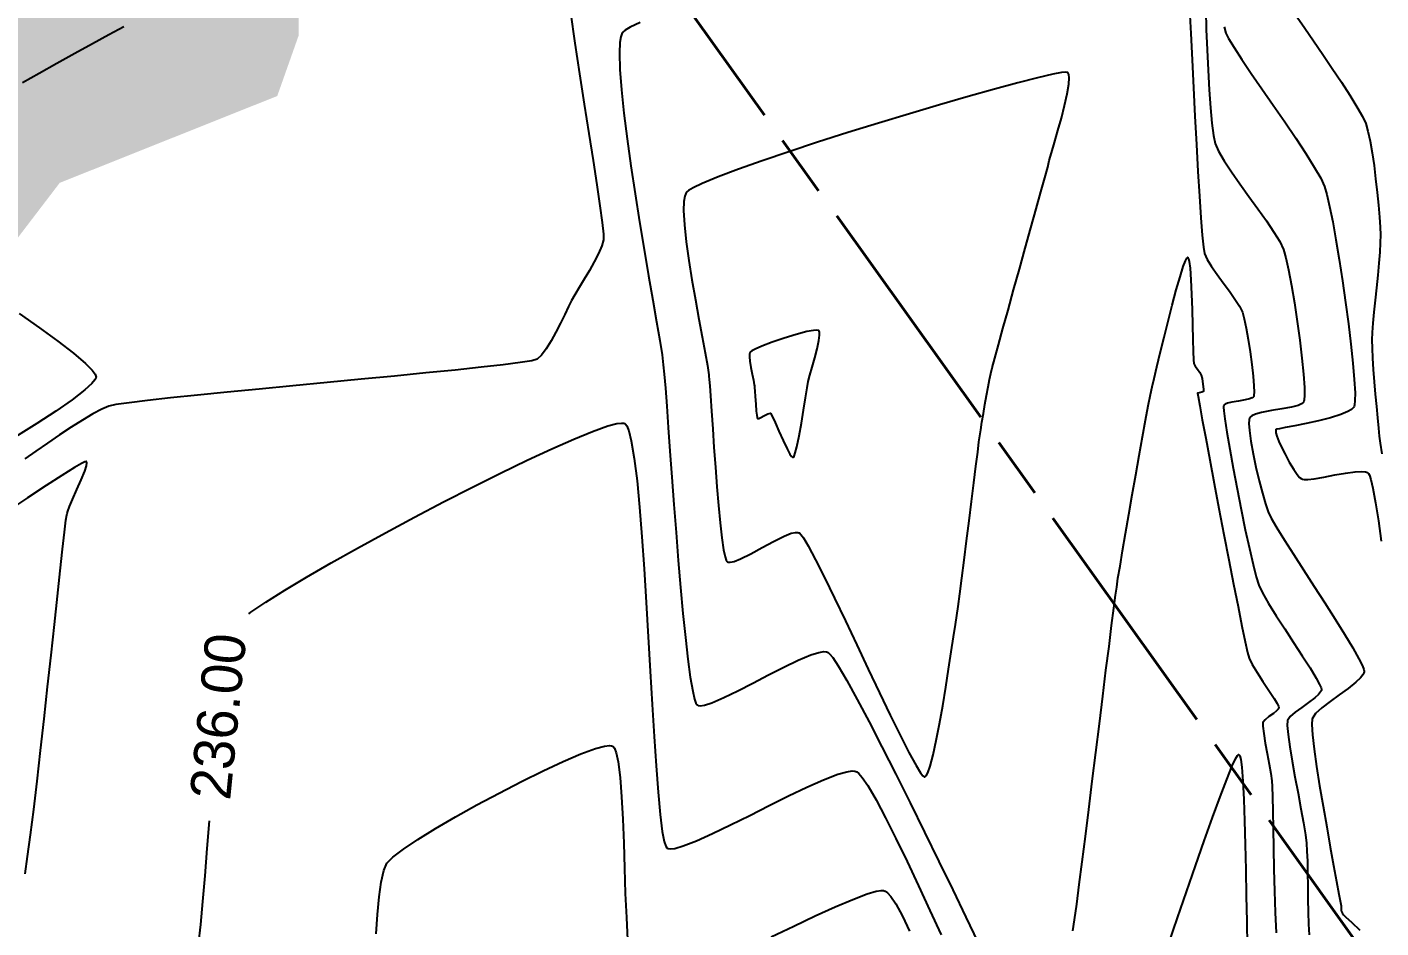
# Model space of a CAD drawing. Header units: metres. Extents: x 708941 to 724052, y 5405153 to 5413472.
# Drawn here: x 709860 to 709993.2, y 5412013.1 to 5412101.8 of the extents above; entities that cross this region are included whole.
import ezdxf

# ---------------------------------------------------------------- set-up
doc = ezdxf.new("R2010")
doc.units = ezdxf.units.M
doc.header["$LTSCALE"] = 12.7
doc.header["$MEASUREMENT"] = 0
doc.linetypes.add('ACAD_ISO08W100', pattern=[36, 24, -3, 6, -3])
for name, color, linetype in [('CONT-MJR1', 252, 'Continuous'), ('CONT-MNR1', 251, 'Continuous'), ('rio', 251, 'Continuous')]:
    doc.layers.add(name, color=color, linetype=linetype)
doc.layers.add('corte', color=214, linetype='ACAD_ISO08W100', lineweight=40)

msp = doc.modelspace()

# ---------------------------------------------------------------- hatches: boundary and pattern name
at = {"layer": 'rio'}
h = msp.add_hatch(dxfattribs=at)
h.set_pattern_fill('MUDST', color=256, scale=15, style=0)
h.paths.add_polyline_path([(709010.72, 5411936.38), (709004.98, 5411946.45), (709001.25, 5411958.08), (708996.13, 5411975.99), (709012.7, 5411962.98), (709030.78, 5411956.49), (709044.53, 5411951.18), (709074.83, 5411950.28), (709089.61, 5411951.82), (709102.43, 5411952.02), (709123.56, 5411954.63), (709134.73, 5411956.95), (709145.4, 5411956.95), (709168.41, 5411955.62), (709183.3, 5411955.53), (709187.67, 5411955.43), (709193.87, 5411958.4), (709194.56, 5411957.99), (709200.68, 5411965.39), (709203.1, 5411977.2), (709205.58, 5411984.02), (709211.33, 5411990.28), (709223.71, 5411994.78), (709231.07, 5411997.27), (709241.21, 5411994.8), (709265.58, 5411997.08), (709286.39, 5412000.38), (709297.9, 5412001.91), (709315.21, 5411997.24), (709326.72, 5411992.03), (709345.09, 5411985.93), (709355.27, 5411979.45), (709376.46, 5411975.37), (709391.72, 5411975.3), (709413.08, 5411978.61), (709438.83, 5411980.92), (709461.63, 5411986.21), (709475.6, 5411989.01), (709492.86, 5411992.74), (709503.45, 5411993.79), (709515.24, 5411993.79), (709532.63, 5411987.71), (709547.37, 5411983.51), (709564.71, 5411977.95), (709575.63, 5411973.62), (709587.68, 5411967.04), (709601.87, 5411958.6), (709607.56, 5411954.31), (709621.49, 5411940.03), (709647.9, 5411909.14), (709660.4, 5411897.76), (709669.81, 5411887.81), (709676.49, 5411876.15), (709682.2, 5411869.04), (709705.75, 5411878.05), (709736, 5411893.04), (709750.64, 5411899.41), (709758.05, 5411906.33), (709764.85, 5411916.27), (709770.13, 5411926.57), (709778.25, 5411949.25), (709785.66, 5411970.64), (709786.5, 5411979.16), (709785.1, 5411992.95), (709785.1, 5412008.74), (709787.55, 5412022.89), (709795.83, 5412039.06), (709803.3, 5412045.65), (709812.9, 5412054.28), (709814.49, 5412059.03), (709815.9, 5412060.78), (709822.13, 5412063.75), (709825.31, 5412072.01), (709847.55, 5412106.6), (709866.9, 5412128.06), (709875.05, 5412136.05), (709882.93, 5412155.32), (709888.97, 5412168.35), (709893.2, 5412182.51), (709907.24, 5412209.92), (709938.47, 5412236.97), (709971.6, 5412250.13), (709991.71, 5412252.94), (710005.1, 5412261.1), (710014.56, 5412263.33), (710040.82, 5412267.64), (710057.91, 5412266.41), (710076.56, 5412261.93), (710102.9, 5412255.3), (710112.79, 5412247.31), (710119.45, 5412240.72), (710131.28, 5412231.78), (710145.37, 5412209.63), (710149.4, 5412194.25), (710150.27, 5412166.43), (710139.83, 5412142.28), (710130.23, 5412129.69), (710126.33, 5412121.71), (710117.73, 5412100.96), (710114.13, 5412096.47), (710111.94, 5412085.44), (710111.94, 5412063.54), (710117.58, 5412054.18), (710137.74, 5412018.92), (710146.76, 5412008.05), (710171.4, 5411997.24), (710179.97, 5411993.95), (710184.25, 5412001.58), (710190.69, 5412018), (710194.77, 5412034.37), (710197.31, 5412050.49), (710197.31, 5412064.26), (710199.32, 5412079.72), (710201.37, 5412092.19), (710205.73, 5412098.48), (710214.95, 5412120.36), (710219.48, 5412128.98), (710230.13, 5412139.36), (710235.6, 5412142.44), (710241.85, 5412140.68), (710250.27, 5412138.84), (710280.27, 5412139.46), (710296.04, 5412143.18), (710311.35, 5412143.18), (710329.27, 5412144.22), (710333.88, 5412147.83), (710359.32, 5412147.31), (710368.97, 5412148.45), (710370.82, 5412151.38), (710390.46, 5412160.63), (710398.15, 5412171.03), (710408.65, 5412192.1), (710415.95, 5412204.58), (710425.69, 5412246.2), (710427.89, 5412275.36), (710429.04, 5412328.01), (710428.04, 5412335.01), (710422.46, 5412340.84), (710414.39, 5412351.33), (710395.98, 5412353.91), (710387.66, 5412360.04), (710378.34, 5412372.12), (710377.12, 5412383.36), (710377.12, 5412396.81), (710371.6, 5412397.8), (710368.77, 5412410.55), (710362.93, 5412436.03), (710362.93, 5412455.01), (710369.68, 5412482.49), (710374.05, 5412500.93), (710382.11, 5412513.13), (710396.48, 5412526.77), (710413.79, 5412540.1), (710438.62, 5412552.3), (710472.36, 5412570.37), (710507.51, 5412590.61), (710519.7, 5412579.46), (710499.92, 5412572.63), (710480.98, 5412561.98), (710445.54, 5412543.55), (710413.79, 5412532.5), (710411.05, 5412528.12), (710405.76, 5412520.43), (710394.25, 5412506.93), (710388.85, 5412494.92), (710386.47, 5412476.01), (710382.71, 5412446.17), (710388.72, 5412397.62), (710394.97, 5412383.05), (710398.02, 5412368.11), (710411.09, 5412363.15), (710426.51, 5412356), (710442.45, 5412348.49), (710447.05, 5412337.14), (710447.05, 5412315.92), (710441.78, 5412260.07), (710441.78, 5412194.92), (710437.48, 5412190.86), (710437.48, 5412179.96), (710422.82, 5412173.29), (710418.74, 5412164.82), (710409.45, 5412149.84), (710394.78, 5412136.49), (710379.86, 5412129.78), (710371.88, 5412127.03), (710311.73, 5412127.03), (710308.89, 5412124), (710254.14, 5412121.42), (710236.99, 5412126.6), (710229.16, 5412118.66), (710218.68, 5412095.96), (710213.59, 5412055.1), (710203.57, 5412019.88), (710201.34, 5412006.55), (710198.59, 5411993.54), (710194.4, 5411986.49), (710188.54, 5411983.77), (710175.67, 5411983.77), (710136.96, 5411996.55), (710120.35, 5412009.39), (710098.73, 5412043.32), (710098.73, 5412061.02), (710096.67, 5412091.87), (710100.83, 5412110.83), (710110.63, 5412117.13), (710123.77, 5412149.24), (710130.92, 5412166.36), (710128.79, 5412197.14), (710123.8, 5412211.38), (710113.15, 5412223.6), (710085.02, 5412238.46), (710058.13, 5412249.84), (710029.73, 5412249.84), (710015.06, 5412246.32), (710001.6, 5412242.56), (709992.04, 5412242.56), (709972.27, 5412238.6), (709963.64, 5412235.76), (709954.26, 5412232.26), (709954.26, 5412228.55), (709945.86, 5412220.35), (709925.83, 5412192.24), (709917.05, 5412177.32), (709899.37, 5412144.55), (709894.3, 5412133.07), (709891.48, 5412127.42), (709886.71, 5412118.47), (709886.71, 5412100.95), (709884.61, 5412095.01), (709863.2, 5412086.46), (709839.07, 5412054.84), (709818.25, 5412032.92), (709804.19, 5412017.18), (709804.19, 5411995.52), (709809.04, 5411990.11), (709796.13, 5411953.84), (709781.68, 5411916.41), (709768.27, 5411889.66), (709746.93, 5411879.08), (709713.1, 5411863.01), (709689.29, 5411855.41), (709697.02, 5411835.95), (709708.2, 5411825.46), (709725.86, 5411817.9), (709778.24, 5411813.93), (709792.75, 5411813.93), (709806.43, 5411818.64), (709820.66, 5411821.87), (709831.69, 5411824.63), (709853.8, 5411835.25), (709879.02, 5411846.88), (709921.68, 5411861.15), (709947.96, 5411871.32), (709969.09, 5411879.92), (709979.29, 5411886.02), (709982.27, 5411909.39), (709987.23, 5411923.13), (709997.03, 5411933.25), (710000.38, 5411927.93), (710000.38, 5411906.72), (709997.04, 5411893.11), (709991.96, 5411879.15), (709967.58, 5411866.46), (709951.2, 5411859.77), (709918.84, 5411852.05), (709894.39, 5411845.25), (709864.94, 5411830.28), (709840.16, 5411819.17), (709812.7, 5411811), (709801.26, 5411807.45), (709779.31, 5411803.47), (709766.14, 5411803.47), (709756.94, 5411797.7), (709737.23, 5411795.78), (709715.18, 5411796.68), (709708.1, 5411801.85), (709698.23, 5411815.71), (709693.86, 5411826.48), (709676.55, 5411857.93), (709667.66, 5411869.47), (709661.18, 5411881.7), (709649.81, 5411896.98), (709627.11, 5411919.87), (709613.01, 5411936.78), (709604.72, 5411946.98), (709591.67, 5411954.52), (709575.87, 5411964.64), (709557.6, 5411970.47), (709551.42, 5411973.23), (709538.02, 5411976.43), (709518.15, 5411979.68), (709504.01, 5411982), (709494.29, 5411985.04), (709479.8, 5411980.64), (709442.42, 5411967.64), (709425.43, 5411960.31), (709402.9, 5411951.24), (709383.6, 5411945.23), (709362.15, 5411938.26), (709331.55, 5411930.11), (709320.42, 5411924.96), (709306.56, 5411912.14), (709285.88, 5411895.62), (709279.31, 5411870.27), (709273.83, 5411857.41), (709264.69, 5411829.66), (709254.13, 5411801.64), (709246.31, 5411791.25), (709237.29, 5411777.87), (709219.52, 5411767.13), (709208.6, 5411765.29), (709203.92, 5411751.48), (709203.91, 5411735.92), (709205.94, 5411719.08), (709203.34, 5411708.78), (709199.33, 5411696.28), (709197.39, 5411684.19), (709189.35, 5411661.06), (709186.31, 5411649.66), (709173.04, 5411639.59), (709167.53, 5411621.08), (709166.78, 5411600.74), (709164.06, 5411585.63), (709162.73, 5411558.53), (709162.73, 5411546.6), (709165.95, 5411526.5), (709173.44, 5411512.03), (709050.6, 5411667.95), (709021.23, 5411751.02), (709026.33, 5411756.01), (709028.1, 5411762.18), (709028.65, 5411783.35), (709023.38, 5411795.31), (709011.24, 5411823.29), (709005.01, 5411832.77), (709001.76, 5411870.86)])

# ---------------------------------------------------------------- linework, layer by layer
at = {"layer": 'CONT-MJR1', "flags": 128}
for points, elevation in [([(709977.82, 5412101.82), (709977.97, 5412101.2), (709978.24, 5412100.66), (709978.78, 5412099.78), (709979.54, 5412098.62), (709980.48, 5412097.24), (709981.53, 5412095.72), (709982.64, 5412094.1), (709983.77, 5412092.46), (709984.85, 5412090.86), (709985.84, 5412089.36), (709986.67, 5412088.02), (709987.31, 5412086.91), (709987.69, 5412086.1), (709987.92, 5412085.32), (709988.19, 5412084.14), (709988.49, 5412082.63), (709988.81, 5412080.86), (709989.13, 5412078.9), (709989.45, 5412076.81), (709989.76, 5412074.69), (709990.04, 5412072.58), (709990.29, 5412070.57), (709990.48, 5412068.72), (709990.62, 5412067.1), (709990.69, 5412065.79), (709990.68, 5412065.01), (709990.64, 5412064.61), (709990.6, 5412064.43), (709990.57, 5412064.37), (709990.51, 5412064.3), (709990.34, 5412064.15), (709989.98, 5412063.93), (709989.31, 5412063.65), (709988.27, 5412063.33), (709987.1, 5412063.03), (709985.89, 5412062.76), (709984.77, 5412062.54), (709983.82, 5412062.36), (709983.27, 5412062.25), (709983.01, 5412062.19), (709982.92, 5412062.17), (709982.91, 5412062.16), (709982.9, 5412062.12), (709982.89, 5412062.03), (709982.91, 5412061.83), (709982.99, 5412061.53), (709983.09, 5412061.24), (709983.2, 5412060.98), (709983.45, 5412060.45), (709983.8, 5412059.73), (709984.22, 5412058.96), (709984.66, 5412058.22), (709985, 5412057.73), (709985.23, 5412057.46), (709985.38, 5412057.34), (709985.45, 5412057.3), (709985.51, 5412057.28), (709985.69, 5412057.24), (709986.05, 5412057.25), (709986.68, 5412057.32), (709987.63, 5412057.49), (709988.69, 5412057.7), (709989.75, 5412057.89), (709990.72, 5412058.02), (709991.36, 5412058.05), (709991.73, 5412058), (709991.91, 5412057.94), (709991.98, 5412057.89), (709992.02, 5412057.85), (709992.11, 5412057.68), (709992.25, 5412057.26), (709992.45, 5412056.41), (709992.72, 5412054.96), (709993, 5412053.18), (709993.28, 5412051.19)], 240), ([(709859.2, 5412073.59), (709861.2, 5412072.19), (709863.01, 5412070.87), (709864.55, 5412069.68), (709865.75, 5412068.67), (709866.4, 5412068.01), (709866.69, 5412067.63), (709866.77, 5412067.43), (709866.78, 5412067.34), (709866.77, 5412067.26), (709866.67, 5412067.06), (709866.36, 5412066.69), (709865.68, 5412066.07), (709864.43, 5412065.11), (709862.82, 5412063.99), (709860.94, 5412062.76), (709858.84, 5412061.44)], 235), ([(709894.34, 5412012.52), (709894.47, 5412014.43), (709894.64, 5412016.15), (709894.84, 5412017.61), (709895.09, 5412018.74), (709895.41, 5412019.47), (709895.99, 5412020.06), (709897.03, 5412020.84), (709898.45, 5412021.79), (709900.19, 5412022.87), (709902.15, 5412024.02), (709904.27, 5412025.2), (709906.46, 5412026.38), (709908.66, 5412027.52), (709910.79, 5412028.57), (709912.76, 5412029.48), (709914.5, 5412030.23), (709915.94, 5412030.76), (709916.83, 5412031), (709917.3, 5412031.06), (709917.52, 5412031.03), (709917.6, 5412031), (709917.67, 5412030.95), (709917.8, 5412030.78), (709917.97, 5412030.33), (709918.16, 5412029.44), (709918.35, 5412027.91), (709918.5, 5412026.01), (709918.61, 5412023.82), (709918.71, 5412021.44), (709918.79, 5412018.97), (709918.87, 5412016.5), (709918.97, 5412014.12), (709919.09, 5412011.92)], 235), ([(709933.22, 5412012.22), (709935.44, 5412013.28), (709937.56, 5412014.27), (709939.52, 5412015.16), (709941.25, 5412015.9), (709942.67, 5412016.44), (709943.55, 5412016.7), (709944.04, 5412016.78), (709944.27, 5412016.77), (709944.36, 5412016.75), (709944.45, 5412016.71), (709944.66, 5412016.56), (709945, 5412016.19), (709945.48, 5412015.47), (709946.15, 5412014.26), (709946.85, 5412012.78)], 235)]:
    msp.add_lwpolyline(points, dxfattribs=dict(at, elevation=elevation))
at = {"layer": 'CONT-MNR1', "flags": 128}
for points, elevation in [([(709913.47, 5412103.23), (709913.91, 5412100.23), (709914.37, 5412097.19), (709914.83, 5412094.2), (709915.28, 5412091.33), (709915.69, 5412088.65), (709916.06, 5412086.25), (709916.36, 5412084.19), (709916.59, 5412082.56), (709916.72, 5412081.42), (709916.73, 5412080.86), (709916.55, 5412080.25), (709916.23, 5412079.51), (709915.81, 5412078.68), (709915.33, 5412077.82), (709914.83, 5412076.96), (709914.34, 5412076.15), (709913.91, 5412075.43), (709913.58, 5412074.86), (709913.27, 5412074.27), (709912.9, 5412073.51), (709912.48, 5412072.65), (709912.03, 5412071.76), (709911.56, 5412070.89), (709911.08, 5412070.11), (709910.62, 5412069.49), (709910.18, 5412069.09), (709909.66, 5412068.95), (709908.52, 5412068.77), (709906.83, 5412068.55), (709904.67, 5412068.3), (709902.11, 5412068.03), (709899.24, 5412067.74), (709896.14, 5412067.44), (709892.87, 5412067.12), (709889.51, 5412066.8), (709886.14, 5412066.48), (709882.84, 5412066.16), (709879.68, 5412065.85), (709876.75, 5412065.56), (709874.1, 5412065.28), (709871.84, 5412065.03), (709870.02, 5412064.81), (709868.72, 5412064.62), (709868.03, 5412064.47), (709867.33, 5412064.17), (709866.46, 5412063.7), (709865.45, 5412063.1), (709864.34, 5412062.4), (709863.17, 5412061.64), (709861.99, 5412060.84), (709860.84, 5412060.05), (709859.75, 5412059.3)], 236), ([(709974.41, 5412103.53), (709974.52, 5412101.18), (709974.65, 5412098.58), (709974.79, 5412095.82), (709974.93, 5412093.01), (709975.08, 5412090.23), (709975.23, 5412087.58), (709975.38, 5412085.15), (709975.52, 5412083.03), (709975.65, 5412081.32), (709975.77, 5412080.12), (709975.87, 5412079.51), (709976.14, 5412078.91), (709976.58, 5412078.21), (709977.12, 5412077.43), (709977.72, 5412076.61), (709978.32, 5412075.8), (709978.87, 5412075.02), (709979.31, 5412074.32), (709979.6, 5412073.72), (709979.78, 5412073.08), (709979.98, 5412072.16), (709980.18, 5412071.04), (709980.36, 5412069.82), (709980.53, 5412068.58), (709980.66, 5412067.43), (709980.74, 5412066.46), (709980.76, 5412065.86), (709980.74, 5412065.56), (709980.72, 5412065.43), (709980.7, 5412065.4), (709980.67, 5412065.35), (709980.56, 5412065.28), (709980.31, 5412065.18), (709979.87, 5412065.08), (709979.23, 5412064.97), (709978.58, 5412064.86), (709978.15, 5412064.76), (709977.9, 5412064.66), (709977.8, 5412064.59), (709977.77, 5412064.55), (709977.76, 5412064.51), (709977.75, 5412064.38), (709977.78, 5412064), (709977.87, 5412063.24), (709978.08, 5412061.9), (709978.36, 5412060.24), (709978.7, 5412058.36), (709979.08, 5412056.34), (709979.49, 5412054.29), (709979.89, 5412052.3), (709980.29, 5412050.46), (709980.65, 5412048.88), (709980.96, 5412047.65), (709981.21, 5412046.86), (709981.58, 5412046.08), (709982.17, 5412045.04), (709982.92, 5412043.84), (709983.77, 5412042.53), (709984.65, 5412041.19), (709985.5, 5412039.89), (709986.26, 5412038.71), (709986.87, 5412037.7), (709987.21, 5412037.08), (709987.35, 5412036.75), (709987.39, 5412036.59), (709987.39, 5412036.54), (709987.38, 5412036.47), (709987.3, 5412036.33), (709987.11, 5412036.09), (709986.73, 5412035.75), (709986.12, 5412035.29), (709985.45, 5412034.81), (709984.81, 5412034.34), (709984.31, 5412033.9), (709984.04, 5412033.51), (709984.02, 5412033.02), (709984.1, 5412032.14), (709984.27, 5412030.94), (709984.51, 5412029.51), (709984.78, 5412027.96), (709985.08, 5412026.37), (709985.36, 5412024.83), (709985.61, 5412023.43), (709985.8, 5412022.27), (709985.91, 5412021.43), (709985.96, 5412020.66), (709986, 5412019.66), (709986.02, 5412018.5), (709986.04, 5412017.24), (709986.05, 5412015.94), (709986.08, 5412014.66), (709986.12, 5412013.47), (709986.18, 5412012.42)], 238), ([(709975.99, 5412103.46), (709976.05, 5412101.56), (709976.13, 5412099.57), (709976.23, 5412097.57), (709976.34, 5412095.63), (709976.46, 5412093.86), (709976.6, 5412092.33), (709976.75, 5412091.13), (709976.92, 5412090.35), (709977.26, 5412089.59), (709977.81, 5412088.64), (709978.53, 5412087.55), (709979.36, 5412086.36), (709980.25, 5412085.13), (709981.14, 5412083.89), (709981.98, 5412082.71), (709982.71, 5412081.62), (709983.29, 5412080.67), (709983.65, 5412079.91), (709983.88, 5412079.09), (709984.15, 5412077.88), (709984.43, 5412076.36), (709984.72, 5412074.64), (709985, 5412072.81), (709985.25, 5412070.96), (709985.46, 5412069.2), (709985.62, 5412067.61), (709985.71, 5412066.3), (709985.73, 5412065.51), (709985.7, 5412065.11), (709985.66, 5412064.94), (709985.63, 5412064.88), (709985.58, 5412064.82), (709985.42, 5412064.7), (709985.08, 5412064.55), (709984.44, 5412064.37), (709983.48, 5412064.2), (709982.46, 5412064.03), (709981.5, 5412063.86), (709980.88, 5412063.69), (709980.54, 5412063.53), (709980.39, 5412063.42), (709980.34, 5412063.35), (709980.31, 5412063.29), (709980.27, 5412063.12), (709980.25, 5412062.75), (709980.29, 5412062.08), (709980.44, 5412061.02), (709980.66, 5412059.78), (709980.94, 5412058.45), (709981.25, 5412057.13), (709981.57, 5412055.9), (709981.88, 5412054.84), (709982.15, 5412054.05), (709982.45, 5412053.43), (709983, 5412052.5), (709983.74, 5412051.29), (709984.63, 5412049.89), (709985.62, 5412048.35), (709986.67, 5412046.73), (709987.72, 5412045.1), (709988.74, 5412043.5), (709989.67, 5412042.01), (709990.46, 5412040.69), (709991.08, 5412039.59), (709991.41, 5412038.91), (709991.55, 5412038.55), (709991.58, 5412038.37), (709991.58, 5412038.31), (709991.56, 5412038.22), (709991.47, 5412038.03), (709991.24, 5412037.72), (709990.77, 5412037.28), (709990, 5412036.67), (709989.13, 5412036.04), (709988.24, 5412035.4), (709987.43, 5412034.78), (709986.81, 5412034.2), (709986.47, 5412033.69), (709986.43, 5412033.13), (709986.5, 5412032.1), (709986.67, 5412030.69), (709986.91, 5412028.99), (709987.21, 5412027.09), (709987.55, 5412025.08), (709987.9, 5412023.04), (709988.25, 5412021.06), (709988.58, 5412019.24), (709988.87, 5412017.66), (709989.11, 5412016.42), (709989.26, 5412015.59), (709989.32, 5412015.28), (709989.33, 5412015.09), (709989.33, 5412014.85), (709989.35, 5412014.7), (709989.45, 5412014.53), (709989.57, 5412014.38), (709989.79, 5412014.17), (709990.35, 5412013.65), (709991.17, 5412012.87)], 239), ([(709985, 5412102.78), (709985.75, 5412101.69), (709986.6, 5412100.45), (709987.52, 5412099.1), (709988.45, 5412097.72), (709989.35, 5412096.37), (709990.17, 5412095.08), (709990.88, 5412093.94), (709991.41, 5412092.99), (709991.74, 5412092.29), (709991.96, 5412091.54), (709992.17, 5412090.57), (709992.37, 5412089.43), (709992.56, 5412088.17), (709992.72, 5412086.85), (709992.87, 5412085.52), (709992.99, 5412084.25), (709993.09, 5412083.09), (709993.15, 5412082.1), (709993.19, 5412081.33), (709993.18, 5412080.57), (709993.12, 5412079.63), (709993.03, 5412078.54), (709992.92, 5412077.36), (709992.8, 5412076.13), (709992.67, 5412074.9), (709992.55, 5412073.72), (709992.45, 5412072.65), (709992.39, 5412071.72), (709992.36, 5412070.99), (709992.38, 5412070.19), (709992.42, 5412069.2), (709992.49, 5412068.08), (709992.58, 5412066.87), (709992.68, 5412065.64), (709992.79, 5412064.43), (709992.9, 5412063.31), (709992.99, 5412062.32), (709993.08, 5412061.53), (709993.17, 5412060.84), (709993.32, 5412059.77)], 241), ([(709859.55, 5412096.34), (709861.19, 5412097.27), (709862.92, 5412098.24), (709864.69, 5412099.22), (709866.41, 5412100.18), (709868.04, 5412101.06), (709869.51, 5412101.84)], 236), ([(709920.32, 5412102.26), (709919.35, 5412101.8), (709918.85, 5412101.49), (709918.64, 5412101.31), (709918.58, 5412101.22), (709918.52, 5412101.12), (709918.43, 5412100.85), (709918.33, 5412100.28), (709918.28, 5412099.26), (709918.32, 5412097.61), (709918.48, 5412095.61), (709918.72, 5412093.31), (709919.04, 5412090.8), (709919.42, 5412088.13), (709919.84, 5412085.38), (709920.28, 5412082.62), (709920.73, 5412079.9), (709921.16, 5412077.31), (709921.58, 5412074.91), (709921.94, 5412072.76), (709922.25, 5412070.94), (709922.48, 5412069.51), (709922.61, 5412068.55), (709922.7, 5412067.62), (709922.81, 5412066.25), (709922.94, 5412064.48), (709923.09, 5412062.38), (709923.26, 5412060.03), (709923.45, 5412057.47), (709923.65, 5412054.79), (709923.86, 5412052.04), (709924.08, 5412049.29), (709924.31, 5412046.6), (709924.54, 5412044.04), (709924.78, 5412041.68), (709925.02, 5412039.57), (709925.26, 5412037.79), (709925.5, 5412036.4), (709925.68, 5412035.61), (709925.82, 5412035.23), (709925.91, 5412035.08), (709925.96, 5412035.05), (709926.03, 5412035.01), (709926.24, 5412034.98), (709926.66, 5412035.04), (709927.4, 5412035.27), (709928.57, 5412035.77), (709929.93, 5412036.44), (709931.42, 5412037.2), (709932.96, 5412038.01), (709934.47, 5412038.78), (709935.88, 5412039.46), (709937.12, 5412039.98), (709937.93, 5412040.23), (709938.41, 5412040.3), (709938.66, 5412040.29), (709938.76, 5412040.26), (709938.82, 5412040.23), (709938.97, 5412040.09), (709939.28, 5412039.71), (709939.82, 5412038.9), (709940.67, 5412037.45), (709941.69, 5412035.6), (709942.86, 5412033.39), (709944.13, 5412030.92), (709945.49, 5412028.23), (709946.89, 5412025.41), (709948.32, 5412022.52), (709949.73, 5412019.64), (709951.1, 5412016.83), (709952.39, 5412014.16), (709953.58, 5412011.7)], 237), ([(709962.92, 5412012.8), (709963.09, 5412013.89), (709963.3, 5412015.43), (709963.55, 5412017.36), (709963.84, 5412019.6), (709964.15, 5412022.09), (709964.49, 5412024.76), (709964.83, 5412027.54), (709965.18, 5412030.37), (709965.53, 5412033.18), (709965.87, 5412035.91), (709966.18, 5412038.47), (709966.48, 5412040.82), (709966.73, 5412042.88), (709966.95, 5412044.58), (709967.12, 5412045.86), (709967.23, 5412046.64), (709967.36, 5412047.52), (709967.56, 5412048.73), (709967.82, 5412050.23), (709968.11, 5412051.93), (709968.43, 5412053.79), (709968.77, 5412055.74), (709969.11, 5412057.7), (709969.45, 5412059.62), (709969.78, 5412061.44), (709970.08, 5412063.09), (709970.34, 5412064.5), (709970.56, 5412065.61), (709970.72, 5412066.36), (709970.91, 5412067.19), (709971.18, 5412068.34), (709971.51, 5412069.72), (709971.89, 5412071.25), (709972.29, 5412072.85), (709972.7, 5412074.43), (709973.1, 5412075.91), (709973.47, 5412077.2), (709973.79, 5412078.22), (709974, 5412078.79), (709974.13, 5412079.04), (709974.19, 5412079.12), (709974.22, 5412079.13), (709974.25, 5412079.11), (709974.3, 5412079.01), (709974.37, 5412078.71), (709974.45, 5412078.05), (709974.54, 5412076.9), (709974.61, 5412075.5), (709974.66, 5412073.98), (709974.71, 5412072.45), (709974.74, 5412071.04), (709974.77, 5412069.85), (709974.8, 5412069.02), (709974.83, 5412068.67), (709974.96, 5412068.41), (709975.19, 5412068.1), (709975.41, 5412067.79), (709975.55, 5412067.53), (709975.64, 5412067.18), (709975.72, 5412066.65), (709975.77, 5412066.16), (709975.77, 5412065.91), (709975.61, 5412065.84), (709975.36, 5412065.8), (709975.2, 5412065.74), (709975.25, 5412065.41), (709975.41, 5412064.5), (709975.66, 5412063.11), (709975.99, 5412061.31), (709976.39, 5412059.2), (709976.83, 5412056.86), (709977.3, 5412054.38), (709977.79, 5412051.84), (709978.27, 5412049.33), (709978.74, 5412046.93), (709979.18, 5412044.73), (709979.56, 5412042.82), (709979.88, 5412041.28), (709980.12, 5412040.2), (709980.27, 5412039.67), (709980.57, 5412039.05), (709981.05, 5412038.25), (709981.63, 5412037.36), (709982.21, 5412036.48), (709982.72, 5412035.69), (709983.03, 5412035.19), (709983.16, 5412034.92), (709983.2, 5412034.8), (709983.21, 5412034.77), (709983.19, 5412034.72), (709983.13, 5412034.62), (709982.97, 5412034.46), (709982.66, 5412034.22), (709982.22, 5412033.9), (709981.83, 5412033.59), (709981.61, 5412033.33), (709981.61, 5412032.95), (709981.71, 5412032.24), (709981.86, 5412031.3), (709982.05, 5412030.26), (709982.24, 5412029.22), (709982.4, 5412028.29), (709982.5, 5412027.59), (709982.53, 5412027.03), (709982.56, 5412026.01), (709982.59, 5412024.6), (709982.62, 5412022.88), (709982.66, 5412020.94), (709982.71, 5412018.87), (709982.77, 5412016.73), (709982.84, 5412014.62), (709982.92, 5412012.61)], 237), ([(709881.8, 5412044.01), (709882.02, 5412044.18), (709883.5, 5412045.18), (709885.35, 5412046.34), (709887.5, 5412047.63), (709889.91, 5412049.03), (709892.52, 5412050.5), (709895.28, 5412052.01), (709898.12, 5412053.53), (709900.98, 5412055.04), (709903.82, 5412056.5), (709906.58, 5412057.88), (709909.2, 5412059.14), (709911.62, 5412060.27), (709913.79, 5412061.23), (709915.65, 5412061.99), (709917.14, 5412062.52), (709918.04, 5412062.75), (709918.51, 5412062.81), (709918.73, 5412062.79), (709918.81, 5412062.76), (709918.88, 5412062.71), (709919.02, 5412062.52), (709919.21, 5412062.04), (709919.46, 5412061.05), (709919.75, 5412059.32), (709920.02, 5412057.12), (709920.27, 5412054.52), (709920.5, 5412051.61), (709920.72, 5412048.46), (709920.93, 5412045.15), (709921.12, 5412041.76), (709921.32, 5412038.38), (709921.51, 5412035.08), (709921.7, 5412031.94), (709921.89, 5412029.04), (709922.09, 5412026.46), (709922.3, 5412024.28), (709922.51, 5412022.58), (709922.7, 5412021.62), (709922.84, 5412021.16), (709922.94, 5412020.99), (709922.99, 5412020.94), (709923.07, 5412020.91), (709923.28, 5412020.88), (709923.74, 5412020.93), (709924.55, 5412021.17), (709925.87, 5412021.68), (709927.45, 5412022.39), (709929.22, 5412023.24), (709931.11, 5412024.18), (709933.04, 5412025.15), (709934.94, 5412026.09), (709936.75, 5412026.96), (709938.39, 5412027.68), (709939.78, 5412028.22), (709940.68, 5412028.48), (709941.19, 5412028.55), (709941.45, 5412028.53), (709941.56, 5412028.51), (709941.64, 5412028.46), (709941.84, 5412028.31), (709942.19, 5412027.91), (709942.74, 5412027.11), (709943.56, 5412025.7), (709944.49, 5412023.94), (709945.51, 5412021.89), (709946.6, 5412019.63), (709947.71, 5412017.25), (709948.84, 5412014.82), (709949.94, 5412012.42)], 236), ([(709859.79, 5412018.42), (709860.04, 5412020.12), (709860.33, 5412022.26), (709860.64, 5412024.77), (709860.97, 5412027.56), (709861.31, 5412030.56), (709861.66, 5412033.68), (709862.01, 5412036.84), (709862.35, 5412039.96), (709862.67, 5412042.96), (709862.97, 5412045.75), (709863.25, 5412048.25), (709863.48, 5412050.39), (709863.67, 5412052.08), (709863.81, 5412053.23), (709863.89, 5412053.78), (709863.92, 5412053.89), (709864, 5412054.14), (709864.17, 5412054.59), (709864.47, 5412055.29), (709864.89, 5412056.26), (709865.31, 5412057.22), (709865.66, 5412058.07), (709865.83, 5412058.6), (709865.87, 5412058.88), (709865.85, 5412058.99), (709865.82, 5412059.03), (709865.8, 5412059.03), (709865.68, 5412059), (709865.34, 5412058.83), (709864.64, 5412058.43), (709863.41, 5412057.66), (709861.85, 5412056.66), (709860.04, 5412055.46), (709858.07, 5412054.13)], 237), ([(709972.38, 5412011.6), (709973.23, 5412014.09), (709974.11, 5412016.65), (709974.99, 5412019.2), (709975.84, 5412021.66), (709976.66, 5412023.96), (709977.41, 5412026), (709978.06, 5412027.72), (709978.61, 5412029.04), (709978.94, 5412029.76), (709979.13, 5412030.07), (709979.22, 5412030.16), (709979.26, 5412030.16), (709979.29, 5412030.15), (709979.36, 5412030.03), (709979.44, 5412029.69), (709979.54, 5412028.92), (709979.65, 5412027.53), (709979.74, 5412025.74), (709979.81, 5412023.64), (709979.88, 5412021.3), (709979.93, 5412018.82), (709979.98, 5412016.26), (709980.03, 5412013.73), (709980.08, 5412011.3)], 236), ([(709858.77, 5411997.67), (709860.04, 5411997.97), (709861.1, 5411998.26), (709861.87, 5411998.53), (709862.6, 5411998.86), (709863.63, 5411999.4), (709864.88, 5412000.09), (709866.3, 5412000.92), (709867.82, 5412001.84), (709869.39, 5412002.82), (709870.94, 5412003.83), (709872.4, 5412004.83), (709873.72, 5412005.78), (709874.84, 5412006.66), (709875.68, 5412007.42), (709876.2, 5412008.04), (709876.43, 5412008.69), (709876.65, 5412009.85), (709876.86, 5412011.45), (709877.08, 5412013.43), (709877.29, 5412015.71), (709877.5, 5412018.23), (709877.72, 5412020.93), (709877.93, 5412023.63)], 236)]:
    msp.add_lwpolyline(points, dxfattribs=dict(at, elevation=elevation))
for points, elevation in [([(709927.09, 5412067.55), (709927.1, 5412067.41), (709927.13, 5412067.09), (709927.18, 5412066.48), (709927.26, 5412065.48), (709927.36, 5412063.97), (709927.47, 5412062.25), (709927.59, 5412060.39), (709927.73, 5412058.46), (709927.87, 5412056.53), (709928.03, 5412054.68), (709928.19, 5412052.98), (709928.36, 5412051.5), (709928.54, 5412050.33), (709928.69, 5412049.65), (709928.81, 5412049.31), (709928.89, 5412049.18), (709928.93, 5412049.15), (709929, 5412049.12), (709929.19, 5412049.1), (709929.57, 5412049.18), (709930.22, 5412049.44), (709931.22, 5412049.94), (709932.33, 5412050.55), (709933.45, 5412051.16), (709934.49, 5412051.68), (709935.2, 5412051.95), (709935.63, 5412052.04), (709935.86, 5412052.04), (709935.96, 5412052.01), (709936.01, 5412051.99), (709936.14, 5412051.85), (709936.4, 5412051.49), (709936.86, 5412050.71), (709937.6, 5412049.34), (709938.48, 5412047.59), (709939.47, 5412045.56), (709940.53, 5412043.33), (709941.65, 5412040.97), (709942.78, 5412038.59), (709943.89, 5412036.25), (709944.94, 5412034.05), (709945.92, 5412032.06), (709946.78, 5412030.38), (709947.48, 5412029.08), (709947.92, 5412028.37), (709948.16, 5412028.06), (709948.28, 5412027.98), (709948.32, 5412027.97), (709948.37, 5412027.99), (709948.47, 5412028.08), (709948.64, 5412028.38), (709948.87, 5412029.01), (709949.17, 5412030.14), (709949.48, 5412031.56), (709949.8, 5412033.2), (709950.11, 5412034.97), (709950.41, 5412036.79), (709950.69, 5412038.59), (709950.95, 5412040.27), (709951.17, 5412041.76), (709951.36, 5412042.98), (709951.49, 5412043.85), (709951.62, 5412044.73), (709951.8, 5412045.98), (709952, 5412047.54), (709952.22, 5412049.31), (709952.46, 5412051.21), (709952.71, 5412053.17), (709952.95, 5412055.1), (709953.17, 5412056.93), (709953.37, 5412058.57), (709953.55, 5412059.94), (709953.68, 5412060.95), (709953.76, 5412061.54), (709953.85, 5412062.14), (709953.97, 5412062.89), (709954.11, 5412063.74), (709954.27, 5412064.63), (709954.42, 5412065.52), (709954.58, 5412066.36), (709954.72, 5412067.11), (709954.85, 5412067.7), (709954.98, 5412068.23), (709955.24, 5412069.19), (709955.6, 5412070.51), (709956.04, 5412072.12), (709956.55, 5412073.94), (709957.09, 5412075.92), (709957.67, 5412077.97), (709958.24, 5412080.03), (709958.79, 5412082.03), (709959.31, 5412083.9), (709959.77, 5412085.57), (709960.15, 5412086.96), (709960.44, 5412088.01), (709960.6, 5412088.65), (709960.81, 5412089.43), (709961.1, 5412090.44), (709961.44, 5412091.6), (709961.79, 5412092.84), (709962.11, 5412094.06), (709962.37, 5412095.21), (709962.53, 5412096.18), (709962.56, 5412096.79), (709962.52, 5412097.12), (709962.45, 5412097.27), (709962.41, 5412097.33), (709962.37, 5412097.34), (709962.22, 5412097.36), (709961.81, 5412097.32), (709960.96, 5412097.16), (709959.45, 5412096.81), (709957.51, 5412096.31), (709955.2, 5412095.69), (709952.61, 5412094.97), (709949.8, 5412094.15), (709946.84, 5412093.27), (709943.8, 5412092.35), (709940.77, 5412091.41), (709937.79, 5412090.46), (709934.96, 5412089.53), (709932.34, 5412088.64), (709930, 5412087.81), (709928.01, 5412087.06), (709926.44, 5412086.41), (709925.55, 5412085.98), (709925.1, 5412085.72), (709924.92, 5412085.57), (709924.87, 5412085.5), (709924.82, 5412085.4), (709924.73, 5412085.15), (709924.64, 5412084.63), (709924.6, 5412083.73), (709924.68, 5412082.32), (709924.85, 5412080.66), (709925.11, 5412078.83), (709925.42, 5412076.9), (709925.76, 5412074.95), (709926.11, 5412073.05), (709926.44, 5412071.29), (709926.73, 5412069.73), (709926.95, 5412068.46)], 238), ([(709931.56, 5412066.56), (709931.57, 5412066.48), (709931.59, 5412066.3), (709931.61, 5412065.95), (709931.65, 5412065.41), (709931.7, 5412064.67), (709931.76, 5412063.99), (709931.81, 5412063.57), (709931.85, 5412063.35), (709931.88, 5412063.27), (709931.89, 5412063.25), (709931.92, 5412063.25), (709932.01, 5412063.26), (709932.2, 5412063.34), (709932.51, 5412063.51), (709932.89, 5412063.71), (709933.16, 5412063.77), (709933.32, 5412063.5), (709933.61, 5412062.87), (709933.98, 5412062.02), (709934.39, 5412061.1), (709934.79, 5412060.27), (709935.07, 5412059.76), (709935.24, 5412059.52), (709935.34, 5412059.45), (709935.38, 5412059.45), (709935.41, 5412059.46), (709935.48, 5412059.56), (709935.6, 5412059.86), (709935.76, 5412060.48), (709935.98, 5412061.54), (709936.2, 5412062.79), (709936.41, 5412064.08), (709936.6, 5412065.28), (709936.76, 5412066.27), (709936.87, 5412066.91), (709937.02, 5412067.52), (709937.25, 5412068.32), (709937.51, 5412069.22), (709937.75, 5412070.13), (709937.93, 5412070.94), (709937.99, 5412071.46), (709937.98, 5412071.75), (709937.94, 5412071.87), (709937.91, 5412071.91), (709937.87, 5412071.93), (709937.72, 5412071.96), (709937.38, 5412071.93), (709936.72, 5412071.81), (709935.67, 5412071.53), (709934.49, 5412071.17), (709933.32, 5412070.76), (709932.29, 5412070.37), (709931.65, 5412070.09), (709931.32, 5412069.92), (709931.2, 5412069.82), (709931.17, 5412069.79), (709931.14, 5412069.73), (709931.1, 5412069.6), (709931.08, 5412069.34), (709931.12, 5412068.9), (709931.22, 5412068.27), (709931.36, 5412067.61), (709931.49, 5412067.02)], 239)]:
    msp.add_lwpolyline(points, close=True, dxfattribs=dict(at, elevation=elevation))
at = {"layer": 'corte', "color": 6, "ltscale": 0.08}
msp.add_line((710124.09, 5411825.38), (709829.72, 5412236.92), dxfattribs=at)
msp.add_line((710124.09, 5411825.38), (709829.72, 5412236.92), dxfattribs=at)

# ---------------------------------------------------------------- texts
at = {"layer": 'CONT-MNR1', "insert": (709878.81, 5412033.92, 236), "char_height": 4, "attachment_point": 5, "rotation": 84.348}
msp.add_mtext('{236.00}', dxfattribs=at)

doc.saveas('drawing.dxf')
